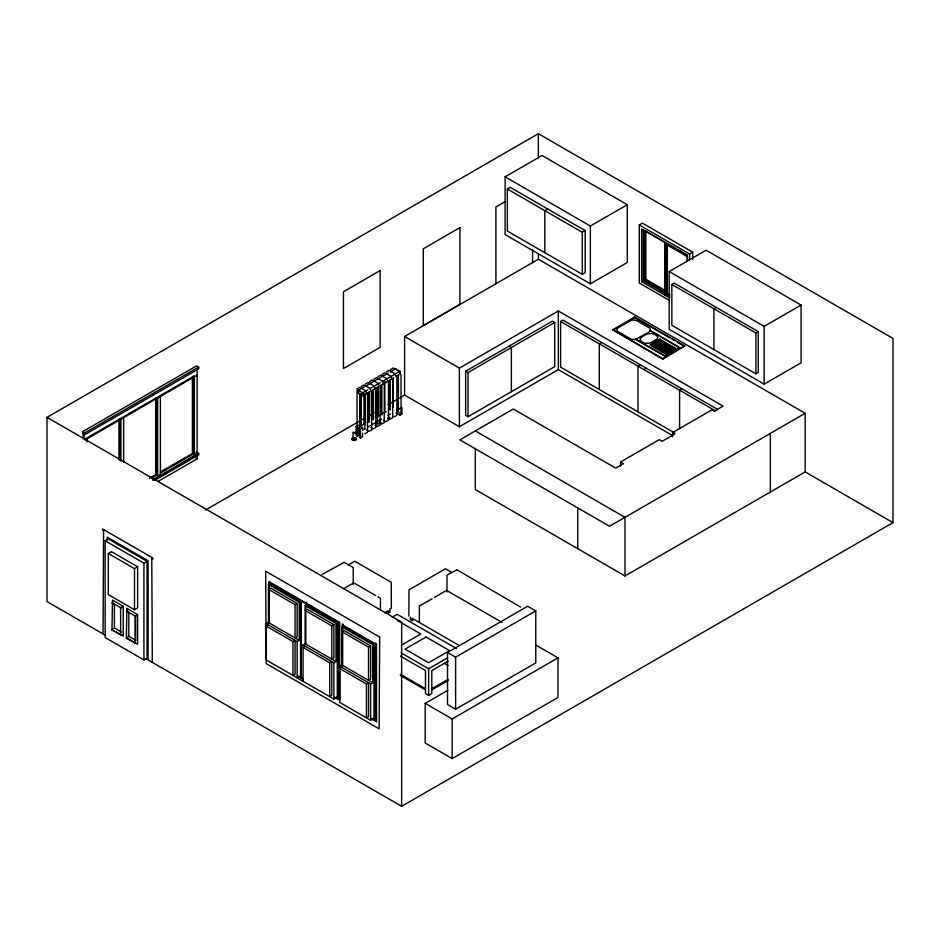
<?xml version="1.0" encoding="UTF-8"?>
<svg xmlns="http://www.w3.org/2000/svg" width="940" height="940" viewBox="0 0 940 940"><rect width="100%" height="100%" fill="white"/><g stroke="black" fill="none" stroke-linecap="round" stroke-linejoin="round"><path stroke-width="1.41" d="M376.388 721.932L376.388 643.606L374.684 643.524L342.536 624.971L342.536 665.473M355.179 438.463L353.992 439.403L353.052 439.004L354.239 438.064M126.9 608.368L126.371 638.319L137.639 644.217L137.639 614.572L126.9 608.368L126.9 611.2M126.9 638.013L126.371 638.319L128.815 636.274L128.815 612.316L126.371 611.094L135.724 616.311L135.724 640.269L135.019 643.301L135.019 616.088L137.639 614.572M650.269 330.528L650.175 328.659L649.117 327.743L637.144 320.834A4.864 2.808 0 0 0 630.258 320.834L618.285 327.743A4.864 2.808 0 0 0 618.285 331.714L630.258 338.635A4.864 2.808 0 0 0 635.558 339.246L663.899 355.285A1.739 1.01 0 0 0 666.366 355.285L678.516 348.27A1.739 1.01 0 0 0 678.516 346.848L650.269 330.528L649.117 332.02L635.886 339.117M357.165 429.921L358.493 430.097L358.798 431.155L357.459 430.978M121.319 607.992L111.966 602.775L114.41 603.997L114.41 627.955L111.966 630L123.234 635.898L123.234 606.253L112.495 600.061L111.966 630L123.234 635.898M105.586 635.393L47 601.565L47 417.372L538.361 133.692L893 338.435L893 522.628L401.639 806.309L145.994 658.717M505.109 176.814L542.039 155.5L627.309 204.72L627.309 262.483L590.367 283.81L505.109 234.577L505.109 176.814L590.367 226.047L627.309 204.72M82.591 431.695L196.589 365.872L198.681 367.082L198.681 368.903L84.682 434.715L82.591 433.505L82.591 431.695L84.682 432.905L198.681 367.082M82.591 433.505L83.108 433.199L83.108 438.522M507.365 189.022L510.244 187.366L585.15 230.606L585.15 272.647L582.271 274.316L507.365 231.064L507.365 189.022L582.271 232.274L585.15 230.606M85.07 439.932L197.106 375.248M504.768 201.818L495.921 206.929L495.921 283.751M547.703 208.986L544.812 210.654L544.812 252.684M149.483 478.213L155.664 474.641L155.664 397.973M160.246 471.998L192.395 453.433L192.395 376.764M151.54 478.225L156.581 475.323L157.626 475.922L160.376 474.336L160.376 396.457M160.587 473.008L193.311 454.114L194.357 454.713L197.106 453.127L197.106 368.598M152.433 480.14L198.681 453.433L198.681 454.948L154.348 480.54M153.69 479.858L195.414 455.324M672.394 435.478L558.313 369.62L459.378 426.737L404.588 395.106L404.588 336.485L538.361 259.252L805.181 413.295L805.181 471.927L624.982 575.962L475.323 489.552L475.323 448.521M157.767 481.586L197.106 458.873L197.106 454.643M669.456 300.459L639.294 283.034L639.294 224.966L642.431 223.156L692.721 252.19L692.721 259.44M361.242 386.446L363.933 384.895L369.373 388.032L371.711 392.086L371.711 429.827L369.021 431.389L366.659 430.015M365.425 384.025L368.116 382.474L373.568 385.612L375.906 389.665L375.906 427.406L373.215 428.969L370.842 427.594M369.62 381.605L372.311 380.054L377.762 383.191L380.101 387.245L380.101 424.998L377.41 426.548L375.037 425.174M373.815 379.184L376.505 377.633L381.946 380.782L384.284 384.824L384.284 422.577L381.593 424.128L379.231 422.753M377.998 376.764L380.688 375.213L386.14 378.362L388.478 382.404L388.478 420.156L385.788 421.707L383.414 420.333M382.192 374.343L384.883 372.792L390.335 375.941L392.673 379.995L392.673 417.736L389.983 419.287L387.609 417.912M386.387 371.923L389.078 370.372L394.518 373.521L396.856 377.575L396.856 415.315L394.166 416.866M393.813 377.845L362.77 395.764L358.434 393.261L358.434 390.253L388.232 373.051M390.723 371.617L395.681 368.75L400.017 371.253L400.017 374.249M105.163 540.782L108.3 538.961L147.063 561.345L147.063 658.129L143.926 659.939L105.163 637.555L105.163 540.782L143.926 563.154L147.063 561.345M358.434 390.253L362.77 392.755L367.74 389.889M370.219 388.455L380.148 382.721M382.639 381.288L400.017 371.253M396.292 376.399L398.783 374.966M108.3 553.484L111.449 551.663L137.639 566.785L137.639 607.922L134.49 609.731L108.3 594.609L108.3 553.484L134.49 568.606L137.639 566.785M205.508 510.044L365.284 417.806M367.822 416.338L374.155 412.684M388.103 404.623L404.588 395.106M359.28 432.412L359.28 434.832L357.188 436.043L356.143 435.431L356.143 426.384L358.234 425.174L362.57 427.677L362.57 430.097L365.108 428.628M404.588 336.485L459.378 368.104L558.313 310.987L723.095 406.127L714.189 411.274L711.839 409.911L672.547 432.588L672.547 436.759M359.503 426.866L364.579 423.928M367.117 422.46L369.655 421.003M376 417.337L386.164 411.473M356.143 426.384L360.478 428.887L362.57 427.677M355.167 432.165L358.305 430.344M367.646 427.16L381.616 419.099M387.962 415.445L390.5 413.976M396.845 410.31L401.921 407.384L401.921 414.011L399.829 415.221L398.772 414.622M465.664 371.194L552.368 321.151L554.718 322.502L554.718 366.659L468.026 416.714L465.664 415.351L465.664 371.194L468.026 372.557L554.718 322.502M378.714 423.776L381.194 422.342M387.409 418.758L389.889 417.325M364.838 433.798L367.528 432.247L367.528 394.506L365.19 390.453L359.738 387.315L357.047 388.866L357.047 426.196M560.604 321.48L562.954 320.117L717.749 409.488L715.387 410.851L560.604 321.48L560.604 367.152L674.556 432.94M357.188 436.043L357.188 432.412L359.433 433.704L359.433 437.335L360.478 437.946L362.57 436.736L362.57 433.105M687.222 261.214L687.222 255.363L641.644 229.055L641.644 281.671L643.218 280.766L664.745 293.198M687.528 255.234L644.523 230.406L644.523 280.014L645.839 279.25L664.792 290.202M639.294 224.966L689.572 254L692.721 252.19M669.186 271.543L706.116 250.216L801.08 305.054L801.08 362.816L764.15 384.131L669.186 329.305L669.186 271.543L764.15 326.368L801.08 305.054M671.853 284.468L674.215 283.105L758.286 331.656L758.286 372.475L755.936 373.838L671.853 325.299L671.853 284.468L755.936 333.007L758.286 331.656M123.234 606.253L120.614 607.769L120.614 634.982M687.481 261.097L687.481 256.726L666.002 244.318L666.002 293.926L667.318 293.163L669.844 294.631M612.751 329.728L634.747 317.027L684.731 345.885L662.735 359.197L612.751 329.728L662.735 358.587L684.731 345.885M613.973 329.635L620.083 326.098M622.527 324.688L629.859 320.458M632.303 319.048L634.747 317.638L669.738 337.836M601.659 342.465L599.297 343.817L599.297 389.489M716.257 307.38L713.895 308.743L713.895 349.574M640.352 364.802L638.002 366.165L638.002 411.838M269.063 623.056L269.063 582.553L269.851 582.095M268.417 584.445L299.249 602.246L299.249 640.352L268.417 622.55L268.417 584.445L269.721 583.681L300.565 601.494L300.565 675.884L297.158 677.857L297.158 641.562L266.314 623.761L266.314 660.045L333.888 699.066L337.296 697.092L337.296 622.703L306.452 604.89L305.147 605.642L305.147 643.759L335.991 661.56L335.991 623.455L305.147 605.642M643.806 369.526L646.168 368.163M322.197 574.411L344.181 562.32L353.252 567.548L353.252 584.515M348.07 565.116L354.768 561.251L391.287 582.33L391.346 608.556M295.066 604.667L297.158 603.457L297.158 636.721L295.066 637.931L295.066 604.667L268.417 589.274L270.509 588.064L297.158 603.457M299.249 602.246L300.565 601.494M301.998 600.66L301.223 601.106L301.223 677.775L301.998 677.329M266.314 623.761L268.417 622.55M305.676 602.775L306.722 602.164M268.417 624.971L266.314 626.181L292.963 641.562L295.066 640.352L295.066 674.227L292.963 675.437L292.963 641.562M306.593 603.304L305.805 603.762L305.805 644.264M681.958 388.819L679.596 390.182L679.596 428.722M343.605 588.675L353.71 582.847M297.158 641.562L299.249 640.352M331.796 625.875L333.888 624.665L333.888 657.93L331.796 659.14L331.796 625.875L305.147 610.483L307.239 609.273L333.888 624.665M335.991 623.455L337.296 622.703M269.063 582.553L337.954 622.315L338.741 621.869L338.741 698.538L337.954 698.984L335.474 697.562M303.056 681.253L303.056 644.969L305.147 643.759M620.553 466.181L620.553 462.01L659.316 439.626L662.195 441.295L674.908 433.951L672.547 432.588M305.147 646.18L303.056 647.39L329.705 662.77L331.796 661.56L331.796 695.436L329.705 696.646L329.705 662.77M342.536 624.971L343.323 624.513L342.407 623.984L342.407 665.802M341.878 626.851L343.194 626.099L374.026 643.9L374.026 718.301L370.63 720.275L339.787 702.462L339.787 666.178L341.878 664.968L372.722 682.769L372.722 644.664L341.878 626.851L341.878 664.968M384.495 612.857L388.291 610.671L388.291 613.091L389.865 612.175L389.865 608.556M392.18 617.239L397.209 614.337L456.299 648.447M419.804 605.818L432.036 598.756M434.48 597.346L445.478 591.002M303.056 644.969L333.888 662.77L335.991 661.56M410.38 617.286L410.38 619.707L411.955 620.623L413.518 619.707M368.527 647.084L370.63 645.874L370.63 679.138L368.527 680.349L368.527 647.084L341.878 631.692L343.981 630.482L370.63 645.874M372.722 644.664L374.026 643.9M341.878 667.388L339.787 668.587L366.436 683.979L368.527 682.769L368.527 716.644L366.436 717.855L366.436 683.979M401.063 645.38L420.791 633.995L397.209 620.388M805.181 413.295L609.519 526.259L459.86 439.849L513.299 409.006L615.712 468.132L623.432 463.667L620.553 462.01M339.787 666.178L370.63 683.979L372.722 682.769M447.511 652.489L527.657 606.218L535.777 610.906L535.777 662.923L455.63 709.195L447.511 704.507L447.511 652.489L455.63 657.178L535.777 610.906M400.981 652.807L428.64 668.775L447.499 657.883M448.133 661.149L431.789 670.596L431.789 693.579L428.64 695.389L425.503 693.579L425.503 670.596L400.358 656.073M372.216 718.771L374.684 720.193L375.471 719.746L375.471 643.077M431.789 688.738L448.133 679.303M431.789 689.948L448.133 680.513M535.918 645.122L557.996 657.859L557.996 697.48L452.175 758.58L425.197 743L425.197 703.379L447.875 690.289M425.197 703.379L452.175 718.959L557.996 657.859M456.993 569.793L446.994 575.08L446.994 592.047M135.019 616.088L135.724 616.311M371.429 718.536L376.47 721.438L376.388 643.606M644.523 280.014L664.745 291.682M666.002 293.926L669.797 296.112M669.774 297.604L664.698 294.678L664.698 242.05M641.644 281.671L669.491 297.757M672.241 339.281L674.744 340.727M677.235 342.16L684.731 346.496M650.269 330.833L678.516 347.142A1.739 1.01 0 0 1 678.516 348.576L666.366 355.59A1.739 1.01 0 0 1 665.802 355.802M635.886 339.411L663.899 355.59A1.739 1.01 0 0 0 664.462 355.802M805.181 471.927L893 522.628M509.01 346.167L511.372 347.53L511.372 391.686M475.323 430.931L624.982 517.329L624.982 575.962M400.875 413.412L401.921 414.011M395.987 413.083L398.36 414.446L401.051 412.895L401.051 375.154L398.713 371.1L393.261 367.951L390.57 369.502L390.57 372.381M355.179 433.375L353.052 432.153L353.052 439.004M194.357 376.834L193.311 376.235L193.311 454.114M457.016 569.805L520.654 607.134M452.175 572.636L445.478 568.77L408.959 589.862L408.9 616.076M446.535 590.379L502.054 622.433M196.589 452.222L198.681 453.433M196.061 452.528L197.106 453.127M196.061 458.274L197.106 458.873M119.85 418.653L120.896 419.252L120.896 461.082M354.768 583.47L375.542 595.466M377.998 596.877L380.441 598.287L380.441 609.884M458.744 645.216L411.955 618.203L411.955 620.623M85.857 438.275L86.903 438.874M386.728 612.175L388.291 613.091M47 417.372L401.639 622.127L401.639 806.309M444.362 663.334L448.133 665.508M400.358 674.215L425.503 688.738M400.358 675.425L425.503 689.948M103.588 530.795L102.542 530.195L102.542 528.985L152.832 558.019L152.832 559.23L151.787 558.619M336.262 697.104L338.741 698.538M373.004 718.313L375.471 719.746M298.744 676.354L303.514 679.103M297.886 676.154L302.915 679.068M334.616 697.363L339.657 700.277L339.657 622.398L268.934 581.566L268.934 623.385M371.359 718.571L376.388 721.485M114.41 627.955L121.319 631.95M128.815 636.274L135.724 640.269M128.087 638.707L134.056 642.149M147.063 658.129L148.109 658.729L148.109 560.734L107.254 537.151L107.254 540.077M770.342 433.411L770.342 492.031M764.15 326.368L764.15 384.131M755.936 333.007L755.936 373.838M689.572 254L689.572 259.804M667.318 243.566L667.318 293.163M662.735 358.587L662.735 359.197M645.839 231.111L645.839 279.25M643.218 229.607L643.218 280.766M634.747 317.027L634.747 317.638M590.367 226.047L590.367 283.81M582.271 232.274L582.271 274.316M577.724 507.647L577.724 548.678M558.313 310.987L558.313 369.62M538.361 133.692L538.361 158.508M538.361 253.412L538.361 259.252M532.592 249.535L532.592 262.577M468.026 372.557L468.026 416.714M459.378 368.104L459.378 426.737M455.63 657.178L455.63 709.195M452.175 718.959L452.175 758.58M428.64 668.775L428.64 695.389M419.369 605.56L419.369 621.775M399.829 412.801L399.829 415.221M398.372 374.884L398.372 412.249M393.261 378.139L393.261 407.114M390.264 379.901L390.264 410.075M389.066 380.547L389.066 409.535M384.871 381.522L384.871 411.955M381.875 384.742L381.875 414.916M380.688 385.388L380.688 414.364M377.998 388.255L377.998 414.105M377.692 387.163L377.692 417.337M377.422 387.891L377.422 424.351M376.494 387.809L376.494 416.784M374.684 643.524L374.684 720.193M373.497 389.583L373.497 419.757M372.299 390.229L372.299 419.205M370.63 683.979L370.63 720.275M369.62 393.096L369.62 418.946M369.303 392.004L369.303 422.178M368.116 392.65L368.116 421.625M365.12 394.424L365.12 424.598M364.849 394.236L364.849 429.416M363.921 393.625L363.921 424.046M362.77 392.755L362.77 395.764M361.242 393.625L361.242 423.787M360.925 393.966L360.925 427.019M360.478 428.887L360.478 437.946M359.726 393.143L359.726 426.466M337.954 622.315L337.954 698.984M333.888 662.77L333.888 699.066M194.357 454.713L194.357 375.93L86.903 437.97L86.903 441.765M157.626 398.043L157.626 475.922M156.581 397.444L156.581 475.323M152.304 662.359L151.787 557.408M143.926 563.154L143.926 659.939M134.49 568.606L134.49 609.731M123.645 417.666L123.645 462.374M119.85 420.086L119.85 460.471M118.934 419.181L118.934 459.684M103.588 529.584L103.059 633.924M84.682 432.905L84.682 434.715M84.154 433.81L84.154 439.133M356.836 430.473A2.409 1.387 60 0 1 358.011 428.24A2.409 1.387 60 0 1 359.985 431.66A2.409 1.387 60 0 1 357.459 431.554M356.812 430.731A2.127 1.234 60 0 1 357.846 428.746A2.127 1.234 60 0 1 359.597 431.765A2.127 1.234 60 0 1 357.353 431.683M355.214 437.876A2.409 1.387 0 0 1 355.755 440.132A2.409 1.387 0 0 1 351.901 439.65A2.409 1.387 0 0 1 354.004 437.723M355.25 437.688A2.127 1.234 0 0 1 355.731 439.685A2.127 1.234 0 0 1 352.324 439.25A2.127 1.234 0 0 1 354.18 437.547M640.246 338.6L640.528 340.621A14.652 8.46 0 0 0 645.322 343.382L650.221 343.041L656.895 339.187L657.941 337.448C653.899 330.798 644.57 333.665 640.246 338.6M380.136 270.544L343.464 291.717L343.464 368.539L380.136 347.365L380.136 270.544M459.942 227.586L423.282 248.759L423.282 325.581L459.942 304.407L459.942 227.586M650.739 344.487L649.893 344.98L665.732 354.122L666.589 353.64L650.739 344.487M652.572 343.429L651.726 343.923L667.564 353.064L668.422 352.582L652.572 343.429M654.405 342.372L653.559 342.865L669.398 352.007L670.255 351.513L654.405 342.372M656.238 341.314L655.391 341.808L671.231 350.949L672.088 350.456L656.238 341.314M658.07 340.257L657.225 340.75L673.064 349.892L673.921 349.398L658.07 340.257M659.904 339.199L659.058 339.681L674.897 348.834L675.754 348.34L659.904 339.199M426.02 637.014L405.07 649.117L428.64 662.724L449.602 650.633L426.02 637.014M379.666 637.026L265.668 571.203L266.185 663.605L379.137 728.817L379.666 637.026"/></g></svg>
